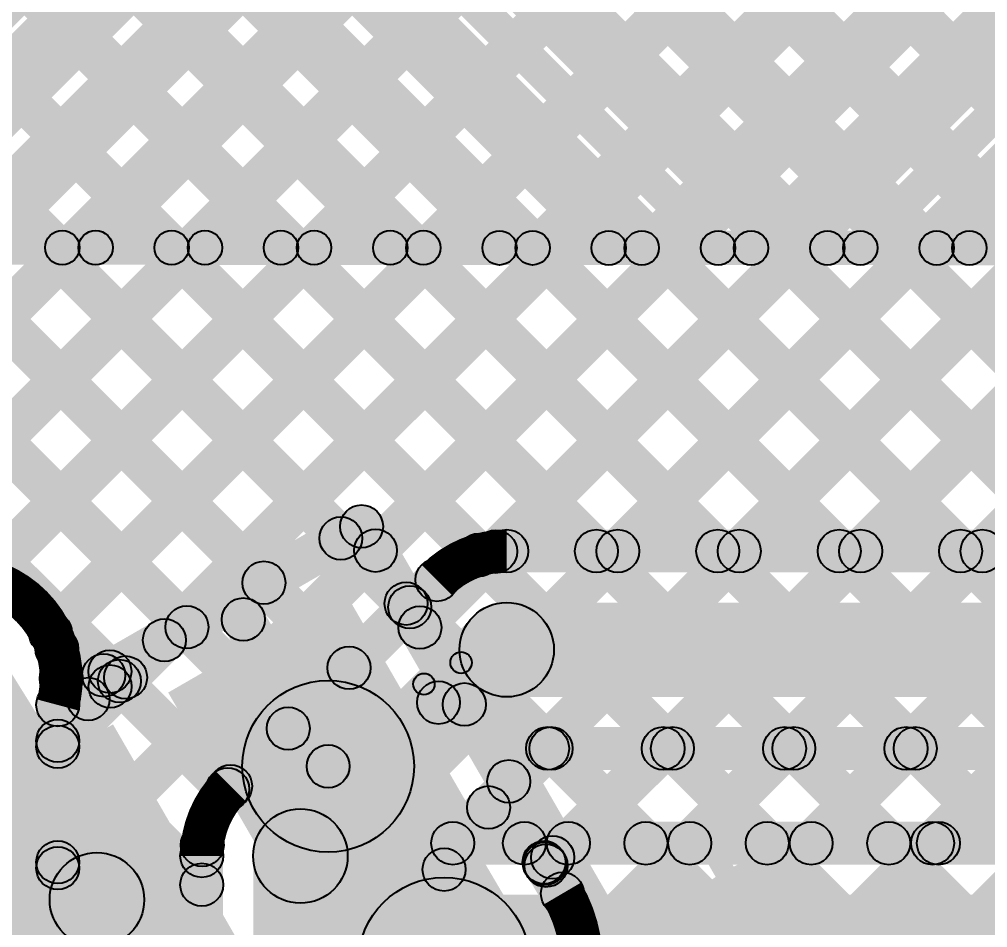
# Model space of a CAD drawing. Header units: millimetres. Extents: x 0.02 to 3.53, y 0 to 2.66.
# Drawn here: x 0.2886 to 0.5142, y 1.8717 to 2.0833 of the extents above; entities that cross this region are included whole.
import ezdxf

# ---------------------------------------------------------------- set-up
doc = ezdxf.new("R2010")
doc.units = ezdxf.units.MM
doc.header["$MEASUREMENT"] = 0
for name, color, linetype in [('BottomLayer', 5, 'Continuous'), ('TopLayer', 1, 'Continuous'), ('TopOverlay', 2, 'Continuous'), ('TopPaste', 8, 'Continuous'), ('TopSolder', 216, 'Continuous')]:
    doc.layers.add(name, color=color, linetype=linetype)

# ---------------------------------------------------------------- blocks, each defined once
blk = doc.blocks.new('WS2812B_M____15')
at = {"layer": 'TopLayer'}
for points in [[(-0.09409, 0.05079), (-0.03504, 0.05079), (-0.03504, 0.01142), (-0.09409, 0.01142)], [(0.03504, 0.05079), (0.09409, 0.05079), (0.09409, 0.01142), (0.03504, 0.01142)], [(-0.09409, -0.01142), (-0.03504, -0.01142), (-0.03504, -0.05079), (-0.09409, -0.05079)], [(0.03504, -0.01142), (0.09409, -0.01142), (0.09409, -0.05079), (0.03504, -0.05079)]]:
    blk.add_hatch(color=1, dxfattribs=at).paths.add_polyline_path(points)
at = {"layer": 'TopOverlay'}
h = blk.add_hatch(color=2, dxfattribs=at)
edge = h.paths.add_edge_path()
edge.add_arc((-0.07, 0.07), 0.0025, 0, 360)
h = blk.add_hatch(color=2, dxfattribs=at)
edge = h.paths.add_edge_path()
edge.add_arc((-0.07, 0.07), 0.0025, 0, 360)
for points in [[(0.07, 0.0725), (0.07, 0.0675), (-0.07, 0.0675), (-0.07, 0.0725)], [(-0.0725, 0.07), (-0.0675, 0.07), (-0.0675, 0.06), (-0.0725, 0.06)], [(0.0675, 0.07), (0.0725, 0.07), (0.0725, 0.06), (0.0675, 0.06)], [(-0.0725, -0.06), (-0.0675, -0.06), (-0.0675, -0.07), (-0.0725, -0.07)], [(0.0675, -0.06), (0.0725, -0.06), (0.0725, -0.07), (0.0675, -0.07)], [(0.07, -0.0675), (0.07, -0.0725), (-0.07, -0.0725), (-0.07, -0.0675)]]:
    blk.add_hatch(color=2, dxfattribs=at).paths.add_polyline_path(points)
h = blk.add_hatch(color=2, dxfattribs=at)
edge = h.paths.add_edge_path()
edge.add_arc((0.07, 0.07), 0.0025, 0, 360)
h = blk.add_hatch(color=2, dxfattribs=at)
edge = h.paths.add_edge_path()
edge.add_arc((0.07, 0.07), 0.0025, 0, 360)
h = blk.add_hatch(color=2, dxfattribs=at)
edge = h.paths.add_edge_path()
edge.add_arc((-0.091, 0.061), 0.0025, 0, 360)
h = blk.add_hatch(color=2, dxfattribs=at)
edge = h.paths.add_edge_path()
edge.add_arc((-0.085, 0.061), 0.0025, 0, 360)
h = blk.add_hatch(color=2, dxfattribs=at)
edge = h.paths.add_edge_path()
edge.add_arc((-0.07, 0.06), 0.0025, 0, 360)
h = blk.add_hatch(color=2, dxfattribs=at)
edge = h.paths.add_edge_path()
edge.add_arc((0.07, 0.06), 0.0025, 0, 360)
h = blk.add_hatch(color=2, dxfattribs=at)
edge = h.paths.add_edge_path()
edge.add_arc((-0.07, -0.06), 0.0025, 0, 360)
h = blk.add_hatch(color=2, dxfattribs=at)
edge = h.paths.add_edge_path()
edge.add_arc((0.07, -0.06), 0.0025, 0, 360)
h = blk.add_hatch(color=2, dxfattribs=at)
edge = h.paths.add_edge_path()
edge.add_arc((-0.07, -0.07), 0.0025, 0, 360)
h = blk.add_hatch(color=2, dxfattribs=at)
edge = h.paths.add_edge_path()
edge.add_arc((-0.07, -0.07), 0.0025, 0, 360)
h = blk.add_hatch(color=2, dxfattribs=at)
edge = h.paths.add_edge_path()
edge.add_arc((0.07, -0.07), 0.0025, 0, 360)
h = blk.add_hatch(color=2, dxfattribs=at)
edge = h.paths.add_edge_path()
edge.add_arc((0.07, -0.07), 0.0025, 0, 360)
at = {"layer": 'TopPaste'}
for points in [[(-0.09409, 0.05079), (-0.03504, 0.05079), (-0.03504, 0.01142), (-0.09409, 0.01142)], [(0.03504, 0.05079), (0.09409, 0.05079), (0.09409, 0.01142), (0.03504, 0.01142)], [(-0.09409, -0.01142), (-0.03504, -0.01142), (-0.03504, -0.05079), (-0.09409, -0.05079)], [(0.03504, -0.01142), (0.09409, -0.01142), (0.09409, -0.05079), (0.03504, -0.05079)]]:
    blk.add_hatch(color=8, dxfattribs=at).paths.add_polyline_path(points)
at = {"layer": 'TopSolder'}
for points in [[(-0.09809, 0.05479), (-0.03104, 0.05479), (-0.03104, 0.00742), (-0.09809, 0.00742)], [(0.03104, 0.05479), (0.09809, 0.05479), (0.09809, 0.00742), (0.03104, 0.00742)], [(-0.09809, -0.00742), (-0.03104, -0.00742), (-0.03104, -0.05479), (-0.09809, -0.05479)], [(0.03104, -0.00742), (0.09809, -0.00742), (0.09809, -0.05479), (0.03104, -0.05479)]]:
    blk.add_hatch(color=216, dxfattribs=at).paths.add_polyline_path(points)
at = {"layer": 'TopOverlay', "const_width": 0.005}
blk.add_lwpolyline([(-0.085, 0.061, 1), (-0.091, 0.061, 1)], format="xyb", close=True, dxfattribs=at)
at = {"layer": 'TopOverlay'}
for centre in [(-0.07, 0.07), (-0.07, 0.07), (0.07, 0.07), (0.07, 0.07), (-0.091, 0.061), (-0.085, 0.061), (-0.07, 0.06), (0.07, 0.06), (-0.07, -0.06), (0.07, -0.06), (-0.07, -0.07), (-0.07, -0.07), (0.07, -0.07), (0.07, -0.07)]:
    blk.add_circle(centre, 0.0025, dxfattribs=at)

msp = doc.modelspace()

# ---------------------------------------------------------------- hatches: boundary and pattern name
at = {"layer": 'BottomLayer'}
for points in [[(0.10354, 1.85411), (0.09646, 1.86118), (0.89473, 2.65944), (0.9018, 2.65237)], [(0.10354, 1.88239), (0.09646, 1.88946), (0.86644, 2.65944), (0.87351, 2.65237)], [(0.10354, 1.82582), (0.09646, 1.83289), (0.92301, 2.65944), (0.93008, 2.65237)], [(0.10354, 1.79754), (0.09646, 1.80461), (0.9513, 2.65944), (0.95837, 2.65237)], [(0.28363, 1.94935), (0.27656, 1.95642), (0.97958, 2.65944), (0.98665, 2.65237)], [(0.29941, 1.93684), (0.29234, 1.94391), (1.00786, 2.65944), (1.01494, 2.65237)], [(0.30112, 1.91027), (0.29405, 1.91734), (1.03615, 2.65944), (1.04322, 2.65237)], [(0.30112, 1.88198), (0.29405, 1.88906), (1.06443, 2.65944), (1.0715, 2.65237)], [(0.40316, 1.95574), (0.39609, 1.96281), (1.09272, 2.65944), (1.09979, 2.65237)], [(0.43159, 1.95588), (0.42452, 1.96296), (1.121, 2.65944), (1.12807, 2.65237)], [(0.45987, 1.95588), (0.4528, 1.96296), (1.14929, 2.65944), (1.15636, 2.65237)], [(0.48816, 1.95588), (0.48108, 1.96296), (1.17757, 2.65944), (1.18464, 2.65237)], [(0.51644, 1.95588), (0.50937, 1.96296), (1.20585, 2.65944), (1.21293, 2.65237)], [(0.23291, 2.02732), (0.22725, 2.03297), (0.85121, 2.65694), (0.85687, 2.65128)], [(0.25835, 2.02731), (0.25269, 2.03296), (0.87666, 2.65693), (0.88232, 2.65127)], [(0.2838, 2.0273), (0.27814, 2.03295), (0.9021, 2.65692), (0.90776, 2.65126)], [(0.30924, 2.02728), (0.30358, 2.03294), (0.92755, 2.65691), (0.9332, 2.65125)], [(0.33469, 2.02727), (0.32903, 2.03293), (0.95299, 2.65689), (0.95865, 2.65124)], [(0.36013, 2.02726), (0.35447, 2.03292), (0.97844, 2.65688), (0.98409, 2.65123)], [(0.38557, 2.02725), (0.37992, 2.03291), (1.00388, 2.65687), (1.00954, 2.65122)], [(0.41102, 2.02724), (0.40536, 2.0329), (1.02933, 2.65686), (1.03498, 2.6512)], [(0.43646, 2.02723), (0.43081, 2.03289), (1.05477, 2.65685), (1.06043, 2.65119)], [(0.46191, 2.02722), (0.45625, 2.03287), (1.08022, 2.65684), (1.08587, 2.65118)], [(0.48735, 2.02721), (0.4817, 2.03286), (1.10566, 2.65683), (1.11132, 2.65117)], [(0.5128, 2.0272), (0.50714, 2.03285), (1.13111, 2.65682), (1.13676, 2.65116)], [(0.09646, 2.47693), (0.10354, 2.484), (0.62458, 1.96296), (0.61751, 1.95588)], [(0.09924, 2.4784), (0.10489, 2.48405), (0.55612, 2.03283), (0.55046, 2.02718)], [(0.0992, 2.45298), (0.10486, 2.45863), (0.53065, 2.03284), (0.52499, 2.02719)], [(0.09646, 2.44865), (0.10354, 2.45572), (0.5963, 1.96296), (0.58923, 1.95588)], [(0.09917, 2.42755), (0.10483, 2.43321), (0.50518, 2.03286), (0.49953, 2.0272)], [(0.09646, 2.42036), (0.10354, 2.42743), (0.56801, 1.96296), (0.56094, 1.95588)], [(0.09914, 2.40213), (0.10479, 2.40779), (0.47972, 2.03287), (0.47406, 2.02721)], [(0.09646, 2.39208), (0.10354, 2.39915), (0.53973, 1.96296), (0.53266, 1.95588)], [(0.0991, 2.37671), (0.10476, 2.38237), (0.45425, 2.03288), (0.44859, 2.02722)], [(0.09646, 2.3638), (0.10354, 2.37087), (0.51145, 1.96296), (0.50437, 1.95588)], [(0.09907, 2.35129), (0.10473, 2.35694), (0.42878, 2.03289), (0.42312, 2.02723)], [(0.09646, 2.33551), (0.10354, 2.34258), (0.48316, 1.96296), (0.47609, 1.95588)], [(0.09904, 2.32587), (0.10469, 2.33152), (0.40331, 2.0329), (0.39766, 2.02724)], [(0.09646, 2.30723), (0.10354, 2.3143), (0.45488, 1.96296), (0.44781, 1.95588)], [(0.099, 2.30044), (0.10466, 2.3061), (0.37785, 2.03291), (0.37219, 2.02725)], [(0.09646, 2.27894), (0.10354, 2.28601), (0.42659, 1.96296), (0.41952, 1.95588)], [(0.09897, 2.27502), (0.10463, 2.28068), (0.35238, 2.03292), (0.34672, 2.02727)], [(0.09646, 2.25066), (0.10354, 2.25773), (0.39924, 1.96203), (0.39217, 1.95496)], [(0.09893, 2.2496), (0.10459, 2.25526), (0.32691, 2.03293), (0.32126, 2.02728)], [(0.09646, 2.22237), (0.10354, 2.22944), (0.3831, 1.94988), (0.37603, 1.94281)], [(0.0989, 2.22418), (0.10456, 2.22983), (0.30145, 2.03294), (0.29579, 2.02729)], [(0.09646, 2.19409), (0.10354, 2.20116), (0.36896, 1.93573), (0.36189, 1.92866)], [(0.18751, 2.07476), (0.19458, 2.08183), (0.35482, 1.92159), (0.34775, 1.91452)], [(0.1868, 2.04719), (0.19387, 2.05426), (0.34069, 1.90744), (0.33362, 1.90036)], [(0.18315, 2.02617), (0.18315, 2.03417), (2.00371, 2.03337), (2.0037, 2.02537)], [(0.40217, 1.95442), (0.40217, 1.96442), (0.999, 1.96442), (0.999, 1.95442)], [(0.34138, 1.90108), (0.33431, 1.90816), (0.38237, 1.95622), (0.38945, 1.94915)], [(0.40217, 1.92542), (0.40217, 1.94742), (0.999, 1.94742), (0.999, 1.92542)], [(0.36189, 1.88058), (0.34633, 1.89614), (0.3944, 1.9442), (0.40995, 1.92864)], [(0.30258, 0.8672), (0.29258, 0.8672), (0.29258, 1.92355), (0.30258, 1.92355)], [(0.29405, 1.91165), (0.30112, 1.91872), (0.33465, 1.8852), (0.32757, 1.87813)], [(0.4117, 1.90842), (0.4117, 1.91842), (0.96221, 1.91842), (0.96221, 1.90842)], [(0.39314, 1.88779), (0.38607, 1.89486), (0.40816, 1.91696), (0.41524, 1.90988)], [(0.40895, 1.90988), (0.41602, 1.91696), (0.43812, 1.89486), (0.43105, 1.88779)], [(0.42006, 1.88779), (0.41299, 1.89486), (0.43508, 1.91696), (0.44216, 1.90988)], [(0.43724, 1.90988), (0.44431, 1.91696), (0.46641, 1.89486), (0.45934, 1.88779)], [(0.44834, 1.88779), (0.44127, 1.89486), (0.46337, 1.91696), (0.47044, 1.90988)], [(0.46552, 1.90988), (0.47259, 1.91696), (0.49469, 1.89486), (0.48762, 1.88779)], [(0.47663, 1.88779), (0.46956, 1.89486), (0.49165, 1.91696), (0.49872, 1.90988)], [(0.49381, 1.90988), (0.50088, 1.91696), (0.52297, 1.89486), (0.5159, 1.88779)], [(0.50491, 1.88779), (0.49784, 1.89486), (0.51994, 1.91696), (0.52701, 1.90988)], [(0.39442, 1.89614), (0.40149, 1.90321), (0.40984, 1.89486), (0.40277, 1.88779)], [(0.3896, 1.88632), (0.3896, 1.89632), (0.50274, 1.89632), (0.50274, 1.88632)], [(0.50274, 1.88632), (0.50274, 1.89632), (0.67241, 1.89632), (0.67241, 1.88632)], [(0.50274, 1.88632), (0.50274, 1.89632), (0.67241, 1.89632), (0.67241, 1.88632)], [(0.30112, 1.8537), (0.29405, 1.86077), (0.32772, 1.89444), (0.33479, 1.88737)], [(0.29405, 1.88337), (0.30112, 1.89044), (0.33465, 1.85691), (0.32757, 1.84984)], [(0.33611, 1.83779), (0.32611, 1.83779), (0.32611, 1.88836), (0.33611, 1.88836)], [(0.36511, 1.83779), (0.34311, 1.83779), (0.34311, 1.88836), (0.36511, 1.88836)], [(0.39257, 1.86338), (0.38257, 1.86338), (0.38257, 1.88519), (0.39257, 1.88519)], [(0.37222, 1.74192), (0.93757, 1.74192), (0.93757, 1.87932), (0.37222, 1.87932)]]:
    msp.add_hatch(color=5, dxfattribs=at).paths.add_polyline_path(points)
h = msp.add_hatch(color=5, dxfattribs=at)
edge = h.paths.add_edge_path()
edge.add_arc((0.29862, 2.03012), 0.004, 0, 360)
h = msp.add_hatch(color=5, dxfattribs=at)
edge = h.paths.add_edge_path()
edge.add_arc((0.30641, 2.03011), 0.004, 0, 360)
h = msp.add_hatch(color=5, dxfattribs=at)
edge = h.paths.add_edge_path()
edge.add_arc((0.32409, 2.0301), 0.004, 0, 360)
h = msp.add_hatch(color=5, dxfattribs=at)
edge = h.paths.add_edge_path()
edge.add_arc((0.33186, 2.0301), 0.004, 0, 360)
h = msp.add_hatch(color=5, dxfattribs=at)
edge = h.paths.add_edge_path()
edge.add_arc((0.34955, 2.03009), 0.004, 0, 360)
h = msp.add_hatch(color=5, dxfattribs=at)
edge = h.paths.add_edge_path()
edge.add_arc((0.3573, 2.03009), 0.004, 0, 360)
h = msp.add_hatch(color=5, dxfattribs=at)
edge = h.paths.add_edge_path()
edge.add_arc((0.37502, 2.03008), 0.004, 0, 360)
h = msp.add_hatch(color=5, dxfattribs=at)
edge = h.paths.add_edge_path()
edge.add_arc((0.38275, 2.03008), 0.004, 0, 360)
h = msp.add_hatch(color=5, dxfattribs=at)
edge = h.paths.add_edge_path()
edge.add_arc((0.40049, 2.03007), 0.004, 0, 360)
h = msp.add_hatch(color=5, dxfattribs=at)
edge = h.paths.add_edge_path()
edge.add_arc((0.40819, 2.03007), 0.004, 0, 360)
h = msp.add_hatch(color=5, dxfattribs=at)
edge = h.paths.add_edge_path()
edge.add_arc((0.42595, 2.03006), 0.004, 0, 360)
h = msp.add_hatch(color=5, dxfattribs=at)
edge = h.paths.add_edge_path()
edge.add_arc((0.43364, 2.03006), 0.004, 0, 360)
h = msp.add_hatch(color=5, dxfattribs=at)
edge = h.paths.add_edge_path()
edge.add_arc((0.45142, 2.03005), 0.004, 0, 360)
h = msp.add_hatch(color=5, dxfattribs=at)
edge = h.paths.add_edge_path()
edge.add_arc((0.45908, 2.03005), 0.004, 0, 360)
h = msp.add_hatch(color=5, dxfattribs=at)
edge = h.paths.add_edge_path()
edge.add_arc((0.47689, 2.03004), 0.004, 0, 360)
h = msp.add_hatch(color=5, dxfattribs=at)
edge = h.paths.add_edge_path()
edge.add_arc((0.48453, 2.03004), 0.004, 0, 360)
h = msp.add_hatch(color=5, dxfattribs=at)
edge = h.paths.add_edge_path()
edge.add_arc((0.50235, 2.03003), 0.004, 0, 360)
h = msp.add_hatch(color=5, dxfattribs=at)
edge = h.paths.add_edge_path()
edge.add_arc((0.50997, 2.03002), 0.004, 0, 360)
h = msp.add_hatch(color=5, dxfattribs=at)
edge = h.paths.add_edge_path()
edge.add_arc((0.3957, 1.95849), 0.005, 0, 360)
h = msp.add_hatch(color=5, dxfattribs=at)
edge = h.paths.add_edge_path()
edge.add_arc((0.39963, 1.95928), 0.005, 0, 360)
h = msp.add_hatch(color=5, dxfattribs=at)
edge = h.paths.add_edge_path()
edge.add_arc((0.40217, 1.95942), 0.005, 0, 360)
h = msp.add_hatch(color=5, dxfattribs=at)
edge = h.paths.add_edge_path()
edge.add_arc((0.40217, 1.95942), 0.005, 0, 360)
h = msp.add_hatch(color=5, dxfattribs=at)
edge = h.paths.add_edge_path()
edge.add_arc((0.40217, 1.95942), 0.005, 0, 360)
h = msp.add_hatch(color=5, dxfattribs=at)
edge = h.paths.add_edge_path()
edge.add_arc((0.42306, 1.95942), 0.005, 0, 360)
h = msp.add_hatch(color=5, dxfattribs=at)
edge = h.paths.add_edge_path()
edge.add_arc((0.42805, 1.95942), 0.005, 0, 360)
h = msp.add_hatch(color=5, dxfattribs=at)
edge = h.paths.add_edge_path()
edge.add_arc((0.45134, 1.95942), 0.005, 0, 360)
h = msp.add_hatch(color=5, dxfattribs=at)
edge = h.paths.add_edge_path()
edge.add_arc((0.45634, 1.95942), 0.005, 0, 360)
h = msp.add_hatch(color=5, dxfattribs=at)
edge = h.paths.add_edge_path()
edge.add_arc((0.47963, 1.95942), 0.005, 0, 360)
h = msp.add_hatch(color=5, dxfattribs=at)
edge = h.paths.add_edge_path()
edge.add_arc((0.48462, 1.95942), 0.005, 0, 360)
h = msp.add_hatch(color=5, dxfattribs=at)
edge = h.paths.add_edge_path()
edge.add_arc((0.50791, 1.95942), 0.005, 0, 360)
h = msp.add_hatch(color=5, dxfattribs=at)
edge = h.paths.add_edge_path()
edge.add_arc((0.5129, 1.95942), 0.005, 0, 360)
h = msp.add_hatch(color=5, dxfattribs=at)
edge = h.paths.add_edge_path()
edge.add_arc((0.38591, 1.95268), 0.005, 0, 360)
h = msp.add_hatch(color=5, dxfattribs=at)
edge = h.paths.add_edge_path()
edge.add_arc((0.38591, 1.95268), 0.005, 0, 360)
h = msp.add_hatch(color=5, dxfattribs=at)
edge = h.paths.add_edge_path()
edge.add_arc((0.38591, 1.95268), 0.005, 0, 360)
h = msp.add_hatch(color=5, dxfattribs=at)
edge = h.paths.add_edge_path()
edge.add_arc((0.37957, 1.94634), 0.005, 0, 360)
h = msp.add_hatch(color=5, dxfattribs=at)
edge = h.paths.add_edge_path()
edge.add_arc((0.40217, 1.93642), 0.011, 0, 360)
h = msp.add_hatch(color=5, dxfattribs=at)
edge = h.paths.add_edge_path()
edge.add_arc((0.40217, 1.93642), 0.011, 0, 360)
h = msp.add_hatch(color=5, dxfattribs=at)
edge = h.paths.add_edge_path()
edge.add_arc((0.29587, 1.94038), 0.005, 0, 360)
h = msp.add_hatch(color=5, dxfattribs=at)
edge = h.paths.add_edge_path()
edge.add_arc((0.36543, 1.9322), 0.005, 0, 360)
h = msp.add_hatch(color=5, dxfattribs=at)
edge = h.paths.add_edge_path()
edge.add_arc((0.29839, 1.92972), 0.005, 0, 360)
h = msp.add_hatch(color=5, dxfattribs=at)
edge = h.paths.add_edge_path()
edge.add_arc((0.29839, 1.92972), 0.005, 0, 360)
h = msp.add_hatch(color=5, dxfattribs=at)
edge = h.paths.add_edge_path()
edge.add_arc((0.29758, 1.92355), 0.005, 0, 360)
h = msp.add_hatch(color=5, dxfattribs=at)
edge = h.paths.add_edge_path()
edge.add_arc((0.29758, 1.92355), 0.005, 0, 360)
h = msp.add_hatch(color=5, dxfattribs=at)
edge = h.paths.add_edge_path()
edge.add_arc((0.35128, 1.91806), 0.005, 0, 360)
h = msp.add_hatch(color=5, dxfattribs=at)
edge = h.paths.add_edge_path()
edge.add_arc((0.29758, 1.91519), 0.005, 0, 360)
h = msp.add_hatch(color=5, dxfattribs=at)
edge = h.paths.add_edge_path()
edge.add_arc((0.29758, 1.9138), 0.005, 0, 360)
h = msp.add_hatch(color=5, dxfattribs=at)
edge = h.paths.add_edge_path()
edge.add_arc((0.4117, 1.91342), 0.005, 0, 360)
h = msp.add_hatch(color=5, dxfattribs=at)
edge = h.paths.add_edge_path()
edge.add_arc((0.4117, 1.91342), 0.005, 0, 360)
h = msp.add_hatch(color=5, dxfattribs=at)
edge = h.paths.add_edge_path()
edge.add_arc((0.41249, 1.91342), 0.005, 0, 360)
h = msp.add_hatch(color=5, dxfattribs=at)
edge = h.paths.add_edge_path()
edge.add_arc((0.43862, 1.91342), 0.005, 0, 360)
h = msp.add_hatch(color=5, dxfattribs=at)
edge = h.paths.add_edge_path()
edge.add_arc((0.44077, 1.91342), 0.005, 0, 360)
h = msp.add_hatch(color=5, dxfattribs=at)
edge = h.paths.add_edge_path()
edge.add_arc((0.4669, 1.91342), 0.005, 0, 360)
h = msp.add_hatch(color=5, dxfattribs=at)
edge = h.paths.add_edge_path()
edge.add_arc((0.46906, 1.91342), 0.005, 0, 360)
h = msp.add_hatch(color=5, dxfattribs=at)
edge = h.paths.add_edge_path()
edge.add_arc((0.49519, 1.91342), 0.005, 0, 360)
h = msp.add_hatch(color=5, dxfattribs=at)
edge = h.paths.add_edge_path()
edge.add_arc((0.49734, 1.91342), 0.005, 0, 360)
h = msp.add_hatch(color=5, dxfattribs=at)
edge = h.paths.add_edge_path()
edge.add_arc((0.33716, 1.9039), 0.005, 0, 360)
h = msp.add_hatch(color=5, dxfattribs=at)
edge = h.paths.add_edge_path()
edge.add_arc((0.33785, 1.90462), 0.005, 0, 360)
h = msp.add_hatch(color=5, dxfattribs=at)
edge = h.paths.add_edge_path()
edge.add_arc((0.33785, 1.90462), 0.005, 0, 360)
h = msp.add_hatch(color=5, dxfattribs=at)
edge = h.paths.add_edge_path()
edge.add_arc((0.33785, 1.90462), 0.005, 0, 360)
h = msp.add_hatch(color=5, dxfattribs=at)
edge = h.paths.add_edge_path()
edge.add_arc((0.39795, 1.89967), 0.005, 0, 360)
h = msp.add_hatch(color=5, dxfattribs=at)
edge = h.paths.add_edge_path()
edge.add_arc((0.35411, 1.88836), 0.011, 0, 360)
h = msp.add_hatch(color=5, dxfattribs=at)
edge = h.paths.add_edge_path()
edge.add_arc((0.35411, 1.88836), 0.011, 0, 360)
h = msp.add_hatch(color=5, dxfattribs=at)
edge = h.paths.add_edge_path()
edge.add_arc((0.33125, 1.89091), 0.005, 0, 360)
h = msp.add_hatch(color=5, dxfattribs=at)
edge = h.paths.add_edge_path()
edge.add_arc((0.3896, 1.89132), 0.005, 0, 360)
h = msp.add_hatch(color=5, dxfattribs=at)
edge = h.paths.add_edge_path()
edge.add_arc((0.3896, 1.89132), 0.005, 0, 360)
h = msp.add_hatch(color=5, dxfattribs=at)
edge = h.paths.add_edge_path()
edge.add_arc((0.4063, 1.89132), 0.005, 0, 360)
h = msp.add_hatch(color=5, dxfattribs=at)
edge = h.paths.add_edge_path()
edge.add_arc((0.41652, 1.89132), 0.005, 0, 360)
h = msp.add_hatch(color=5, dxfattribs=at)
edge = h.paths.add_edge_path()
edge.add_arc((0.43459, 1.89132), 0.005, 0, 360)
h = msp.add_hatch(color=5, dxfattribs=at)
edge = h.paths.add_edge_path()
edge.add_arc((0.44481, 1.89132), 0.005, 0, 360)
h = msp.add_hatch(color=5, dxfattribs=at)
edge = h.paths.add_edge_path()
edge.add_arc((0.46287, 1.89132), 0.005, 0, 360)
h = msp.add_hatch(color=5, dxfattribs=at)
edge = h.paths.add_edge_path()
edge.add_arc((0.47309, 1.89132), 0.005, 0, 360)
h = msp.add_hatch(color=5, dxfattribs=at)
edge = h.paths.add_edge_path()
edge.add_arc((0.49116, 1.89132), 0.005, 0, 360)
h = msp.add_hatch(color=5, dxfattribs=at)
edge = h.paths.add_edge_path()
edge.add_arc((0.50138, 1.89132), 0.005, 0, 360)
h = msp.add_hatch(color=5, dxfattribs=at)
edge = h.paths.add_edge_path()
edge.add_arc((0.50274, 1.89132), 0.005, 0, 360)
h = msp.add_hatch(color=5, dxfattribs=at)
edge = h.paths.add_edge_path()
edge.add_arc((0.50274, 1.89132), 0.005, 0, 360)
h = msp.add_hatch(color=5, dxfattribs=at)
edge = h.paths.add_edge_path()
edge.add_arc((0.50274, 1.89132), 0.005, 0, 360)
h = msp.add_hatch(color=5, dxfattribs=at)
edge = h.paths.add_edge_path()
edge.add_arc((0.33111, 1.88836), 0.005, 0, 360)
h = msp.add_hatch(color=5, dxfattribs=at)
edge = h.paths.add_edge_path()
edge.add_arc((0.33111, 1.88836), 0.005, 0, 360)
h = msp.add_hatch(color=5, dxfattribs=at)
edge = h.paths.add_edge_path()
edge.add_arc((0.33111, 1.88836), 0.005, 0, 360)
h = msp.add_hatch(color=5, dxfattribs=at)
edge = h.paths.add_edge_path()
edge.add_arc((0.29758, 1.88691), 0.005, 0, 360)
h = msp.add_hatch(color=5, dxfattribs=at)
edge = h.paths.add_edge_path()
edge.add_arc((0.29758, 1.88552), 0.005, 0, 360)
h = msp.add_hatch(color=5, dxfattribs=at)
edge = h.paths.add_edge_path()
edge.add_arc((0.38757, 1.88519), 0.005, 0, 360)
h = msp.add_hatch(color=5, dxfattribs=at)
edge = h.paths.add_edge_path()
edge.add_arc((0.33111, 1.88166), 0.005, 0, 360)
h = msp.add_hatch(color=5, dxfattribs=at)
edge = h.paths.add_edge_path()
edge.add_arc((0.38757, 1.86338), 0.01181, 0, 360)
at = {"layer": 'TopLayer'}
for points in [[(0.10354, 1.82582), (0.09646, 1.83289), (0.92301, 2.65944), (0.93008, 2.65237)], [(0.10354, 1.85411), (0.09646, 1.86118), (0.89473, 2.65944), (0.9018, 2.65237)], [(0.10354, 1.88239), (0.09646, 1.88946), (0.86644, 2.65944), (0.87351, 2.65237)], [(0.10354, 1.79754), (0.09646, 1.80461), (0.9513, 2.65944), (0.95837, 2.65237)], [(0.28363, 1.94935), (0.27656, 1.95642), (0.97958, 2.65944), (0.98665, 2.65237)], [(0.29941, 1.93684), (0.29234, 1.94391), (1.00786, 2.65944), (1.01494, 2.65237)], [(0.32596, 1.93511), (0.31889, 1.94218), (1.03615, 2.65944), (1.04322, 2.65237)], [(0.37513, 1.956), (0.36806, 1.96307), (1.06443, 2.65944), (1.0715, 2.65237)], [(0.38548, 1.93807), (0.37841, 1.94514), (1.09272, 2.65944), (1.09979, 2.65237)], [(0.39584, 1.92013), (0.38877, 1.92721), (1.121, 2.65944), (1.12807, 2.65237)], [(0.40619, 1.9022), (0.39912, 1.90927), (1.14929, 2.65944), (1.15636, 2.65237)], [(0.41486, 1.88258), (0.40778, 1.88966), (1.17757, 2.65944), (1.18464, 2.65237)], [(0.423, 1.86245), (0.41593, 1.86952), (1.20585, 2.65944), (1.21293, 2.65237)], [(0.43341, 1.84457), (0.42634, 1.85164), (1.23414, 2.65944), (1.24121, 2.65237)], [(0.4454, 1.82828), (0.43833, 1.83535), (1.26242, 2.65944), (1.26949, 2.65237)], [(0.45576, 1.81035), (0.44869, 1.81742), (1.29071, 2.65944), (1.29778, 2.65237)], [(0.23291, 2.02732), (0.22725, 2.03297), (0.85121, 2.65694), (0.85687, 2.65128)], [(0.25835, 2.02731), (0.25269, 2.03296), (0.87666, 2.65693), (0.88232, 2.65127)], [(0.2838, 2.0273), (0.27814, 2.03295), (0.9021, 2.65692), (0.90776, 2.65126)], [(0.30924, 2.02728), (0.30358, 2.03294), (0.92755, 2.65691), (0.9332, 2.65125)], [(0.33469, 2.02727), (0.32903, 2.03293), (0.95299, 2.65689), (0.95865, 2.65124)], [(0.36013, 2.02726), (0.35447, 2.03292), (0.97844, 2.65688), (0.98409, 2.65123)], [(0.38557, 2.02725), (0.37992, 2.03291), (1.00388, 2.65687), (1.00954, 2.65122)], [(0.41102, 2.02724), (0.40536, 2.0329), (1.02933, 2.65686), (1.03498, 2.6512)], [(0.43646, 2.02723), (0.43081, 2.03289), (1.05477, 2.65685), (1.06043, 2.65119)], [(0.46191, 2.02722), (0.45625, 2.03287), (1.08022, 2.65684), (1.08587, 2.65118)], [(0.48735, 2.02721), (0.4817, 2.03286), (1.10566, 2.65683), (1.11132, 2.65117)], [(0.5128, 2.0272), (0.50714, 2.03285), (1.13111, 2.65682), (1.13676, 2.65116)], [(0.09646, 2.47693), (0.10354, 2.484), (0.88954, 1.698), (0.88247, 1.69092)], [(0.09924, 2.4784), (0.10489, 2.48405), (0.55612, 2.03283), (0.55046, 2.02718)], [(0.0992, 2.45298), (0.10486, 2.45863), (0.53065, 2.03284), (0.52499, 2.02719)], [(0.09646, 2.44865), (0.10354, 2.45572), (0.87286, 1.6864), (0.86579, 1.67932)], [(0.09917, 2.42755), (0.10483, 2.43321), (0.50518, 2.03286), (0.49953, 2.0272)], [(0.09646, 2.42036), (0.10354, 2.42743), (0.86199, 1.66898), (0.85492, 1.6619)], [(0.09914, 2.40213), (0.10479, 2.40779), (0.47972, 2.03287), (0.47406, 2.02721)], [(0.09646, 2.39208), (0.10354, 2.39915), (0.84621, 1.65647), (0.83914, 1.6494)], [(0.0991, 2.37671), (0.10476, 2.38237), (0.45425, 2.03288), (0.44859, 2.02722)], [(0.09646, 2.3638), (0.10354, 2.37087), (0.83613, 1.63828), (0.82906, 1.6312)], [(0.09907, 2.35129), (0.10473, 2.35694), (0.42878, 2.03289), (0.42312, 2.02723)], [(0.09646, 2.33551), (0.10354, 2.34258), (0.82604, 1.62008), (0.81897, 1.61301)], [(0.09904, 2.32587), (0.10469, 2.33152), (0.40331, 2.0329), (0.39766, 2.02724)], [(0.09646, 2.30723), (0.10354, 2.3143), (0.81595, 1.60188), (0.80888, 1.59481)], [(0.099, 2.30044), (0.10466, 2.3061), (0.37785, 2.03291), (0.37219, 2.02725)], [(0.09646, 2.27894), (0.10354, 2.28601), (0.88781, 1.50174), (0.88074, 1.49467)], [(0.09897, 2.27502), (0.10463, 2.28068), (0.35238, 2.03292), (0.34672, 2.02727)], [(0.09646, 2.25066), (0.10354, 2.25773), (0.81665, 1.54461), (0.80958, 1.53754)], [(0.09893, 2.2496), (0.10459, 2.25526), (0.32691, 2.03293), (0.32126, 2.02728)], [(0.09646, 2.22237), (0.10354, 2.22944), (0.36707, 1.96591), (0.36, 1.95884)], [(0.0989, 2.22418), (0.10456, 2.22983), (0.30145, 2.03294), (0.29579, 2.02729)], [(0.09646, 2.19409), (0.10354, 2.20116), (0.34913, 1.95556), (0.34206, 1.94849)], [(0.18751, 2.07476), (0.19458, 2.08183), (0.3312, 1.94521), (0.32413, 1.93814)], [(0.1868, 2.04719), (0.19387, 2.05426), (0.31327, 1.93486), (0.3062, 1.92778)], [(0.18315, 2.02617), (0.18315, 2.03417), (2.00371, 2.03337), (2.0037, 2.02537)], [(0.31077, 1.92614), (0.30577, 1.9348), (0.36585, 1.96949), (0.37085, 1.96083)], [(0.36402, 1.96266), (0.37268, 1.96766), (0.41721, 1.89054), (0.40854, 1.88554)], [(0.37519, 1.94365), (0.38226, 1.95072), (0.78349, 1.5495), (0.77641, 1.54242)], [(0.33648, 1.94099), (0.34514, 1.94599), (0.3649, 1.91175), (0.35624, 1.90676)], [(0.29312, 1.934), (0.30161, 1.93929), (0.30891, 1.92757), (0.30042, 1.92228)], [(0.26525, 1.9239), (0.28392, 1.93553), (0.31604, 1.88397), (0.29737, 1.87234)], [(0.3062, 1.92778), (0.31327, 1.93486), (0.31547, 1.93266), (0.3084, 1.92559)], [(0.31227, 1.92355), (0.30727, 1.93221), (0.31088, 1.93429), (0.31588, 1.92563)], [(0.30716, 1.9206), (0.30216, 1.92926), (0.30727, 1.93221), (0.31227, 1.92355)], [(0.30394, 1.92797), (0.3126, 1.93297), (0.3141, 1.93038), (0.30544, 1.92538)], [(0.36307, 1.90492), (0.35807, 1.91359), (0.38378, 1.92843), (0.38878, 1.91977)], [(0.34334, 1.89911), (0.37781, 1.9194), (0.40481, 1.87352), (0.37034, 1.85323)], [(0.40656, 1.88434), (0.41518, 1.88942), (0.41946, 1.88215), (0.41084, 1.87707)], [(0.40752, 1.88303), (0.41459, 1.8901), (0.7734, 1.5313), (0.76633, 1.52423)]]:
    msp.add_hatch(color=1, dxfattribs=at).paths.add_polyline_path(points)
h = msp.add_hatch(color=1, dxfattribs=at)
edge = h.paths.add_edge_path()
edge.add_arc((0.29862, 2.03012), 0.004, 0, 360)
h = msp.add_hatch(color=1, dxfattribs=at)
edge = h.paths.add_edge_path()
edge.add_arc((0.30641, 2.03011), 0.004, 0, 360)
h = msp.add_hatch(color=1, dxfattribs=at)
edge = h.paths.add_edge_path()
edge.add_arc((0.32409, 2.0301), 0.004, 0, 360)
h = msp.add_hatch(color=1, dxfattribs=at)
edge = h.paths.add_edge_path()
edge.add_arc((0.33186, 2.0301), 0.004, 0, 360)
h = msp.add_hatch(color=1, dxfattribs=at)
edge = h.paths.add_edge_path()
edge.add_arc((0.34955, 2.03009), 0.004, 0, 360)
h = msp.add_hatch(color=1, dxfattribs=at)
edge = h.paths.add_edge_path()
edge.add_arc((0.3573, 2.03009), 0.004, 0, 360)
h = msp.add_hatch(color=1, dxfattribs=at)
edge = h.paths.add_edge_path()
edge.add_arc((0.37502, 2.03008), 0.004, 0, 360)
h = msp.add_hatch(color=1, dxfattribs=at)
edge = h.paths.add_edge_path()
edge.add_arc((0.38275, 2.03008), 0.004, 0, 360)
h = msp.add_hatch(color=1, dxfattribs=at)
edge = h.paths.add_edge_path()
edge.add_arc((0.40049, 2.03007), 0.004, 0, 360)
h = msp.add_hatch(color=1, dxfattribs=at)
edge = h.paths.add_edge_path()
edge.add_arc((0.40819, 2.03007), 0.004, 0, 360)
h = msp.add_hatch(color=1, dxfattribs=at)
edge = h.paths.add_edge_path()
edge.add_arc((0.42595, 2.03006), 0.004, 0, 360)
h = msp.add_hatch(color=1, dxfattribs=at)
edge = h.paths.add_edge_path()
edge.add_arc((0.43364, 2.03006), 0.004, 0, 360)
h = msp.add_hatch(color=1, dxfattribs=at)
edge = h.paths.add_edge_path()
edge.add_arc((0.45142, 2.03005), 0.004, 0, 360)
h = msp.add_hatch(color=1, dxfattribs=at)
edge = h.paths.add_edge_path()
edge.add_arc((0.45908, 2.03005), 0.004, 0, 360)
h = msp.add_hatch(color=1, dxfattribs=at)
edge = h.paths.add_edge_path()
edge.add_arc((0.47689, 2.03004), 0.004, 0, 360)
h = msp.add_hatch(color=1, dxfattribs=at)
edge = h.paths.add_edge_path()
edge.add_arc((0.48453, 2.03004), 0.004, 0, 360)
h = msp.add_hatch(color=1, dxfattribs=at)
edge = h.paths.add_edge_path()
edge.add_arc((0.50235, 2.03003), 0.004, 0, 360)
h = msp.add_hatch(color=1, dxfattribs=at)
edge = h.paths.add_edge_path()
edge.add_arc((0.50997, 2.03002), 0.004, 0, 360)
h = msp.add_hatch(color=1, dxfattribs=at)
edge = h.paths.add_edge_path()
edge.add_arc((0.36835, 1.96516), 0.005, 0, 360)
h = msp.add_hatch(color=1, dxfattribs=at)
edge = h.paths.add_edge_path()
edge.add_arc((0.36835, 1.96516), 0.005, 0, 360)
h = msp.add_hatch(color=1, dxfattribs=at)
edge = h.paths.add_edge_path()
edge.add_arc((0.36353, 1.96238), 0.005, 0, 360)
h = msp.add_hatch(color=1, dxfattribs=at)
edge = h.paths.add_edge_path()
edge.add_arc((0.3716, 1.95953), 0.005, 0, 360)
h = msp.add_hatch(color=1, dxfattribs=at)
edge = h.paths.add_edge_path()
edge.add_arc((0.3456, 1.95203), 0.005, 0, 360)
h = msp.add_hatch(color=1, dxfattribs=at)
edge = h.paths.add_edge_path()
edge.add_arc((0.37873, 1.94718), 0.005, 0, 360)
h = msp.add_hatch(color=1, dxfattribs=at)
edge = h.paths.add_edge_path()
edge.add_arc((0.32767, 1.94167), 0.005, 0, 360)
h = msp.add_hatch(color=1, dxfattribs=at)
edge = h.paths.add_edge_path()
edge.add_arc((0.34081, 1.94349), 0.005, 0, 360)
h = msp.add_hatch(color=1, dxfattribs=at)
edge = h.paths.add_edge_path()
edge.add_arc((0.29587, 1.94038), 0.005, 0, 360)
h = msp.add_hatch(color=1, dxfattribs=at)
edge = h.paths.add_edge_path()
edge.add_arc((0.38195, 1.9416), 0.005, 0, 360)
h = msp.add_hatch(color=1, dxfattribs=at)
edge = h.paths.add_edge_path()
edge.add_arc((0.32242, 1.93865), 0.005, 0, 360)
h = msp.add_hatch(color=1, dxfattribs=at)
edge = h.paths.add_edge_path()
edge.add_arc((0.29736, 1.93665), 0.005, 0, 360)
h = msp.add_hatch(color=1, dxfattribs=at)
edge = h.paths.add_edge_path()
edge.add_arc((0.29736, 1.93665), 0.005, 0, 360)
h = msp.add_hatch(color=1, dxfattribs=at)
edge = h.paths.add_edge_path()
edge.add_arc((0.30827, 1.93047), 0.005, 0, 360)
h = msp.add_hatch(color=1, dxfattribs=at)
edge = h.paths.add_edge_path()
edge.add_arc((0.30827, 1.93047), 0.005, 0, 360)
h = msp.add_hatch(color=1, dxfattribs=at)
edge = h.paths.add_edge_path()
edge.add_arc((0.30974, 1.93132), 0.005, 0, 360)
h = msp.add_hatch(color=1, dxfattribs=at)
edge = h.paths.add_edge_path()
edge.add_arc((0.30974, 1.93132), 0.005, 0, 360)
h = msp.add_hatch(color=1, dxfattribs=at)
edge = h.paths.add_edge_path()
edge.add_arc((0.31193, 1.92912), 0.005, 0, 360)
h = msp.add_hatch(color=1, dxfattribs=at)
edge = h.paths.add_edge_path()
edge.add_arc((0.31338, 1.92996), 0.005, 0, 360)
h = msp.add_hatch(color=1, dxfattribs=at)
edge = h.paths.add_edge_path()
edge.add_arc((0.30977, 1.92788), 0.005, 0, 360)
h = msp.add_hatch(color=1, dxfattribs=at)
edge = h.paths.add_edge_path()
edge.add_arc((0.30977, 1.92788), 0.005, 0, 360)
h = msp.add_hatch(color=1, dxfattribs=at)
edge = h.paths.add_edge_path()
edge.add_arc((0.30977, 1.92788), 0.005, 0, 360)
h = msp.add_hatch(color=1, dxfattribs=at)
edge = h.paths.add_edge_path()
edge.add_arc((0.30466, 1.92493), 0.005, 0, 360)
h = msp.add_hatch(color=1, dxfattribs=at)
edge = h.paths.add_edge_path()
edge.add_arc((0.30466, 1.92493), 0.005, 0, 360)
h = msp.add_hatch(color=1, dxfattribs=at)
edge = h.paths.add_edge_path()
edge.add_arc((0.36057, 1.90925), 0.02, 0, 360)
h = msp.add_hatch(color=1, dxfattribs=at)
edge = h.paths.add_edge_path()
edge.add_arc((0.38628, 1.9241), 0.005, 0, 360)
h = msp.add_hatch(color=1, dxfattribs=at)
edge = h.paths.add_edge_path()
edge.add_arc((0.3923, 1.92367), 0.005, 0, 360)
h = msp.add_hatch(color=1, dxfattribs=at)
edge = h.paths.add_edge_path()
edge.add_arc((0.36057, 1.90925), 0.005, 0, 360)
h = msp.add_hatch(color=1, dxfattribs=at)
edge = h.paths.add_edge_path()
edge.add_arc((0.36057, 1.90925), 0.005, 0, 360)
h = msp.add_hatch(color=1, dxfattribs=at)
edge = h.paths.add_edge_path()
edge.add_arc((0.40265, 1.90574), 0.005, 0, 360)
h = msp.add_hatch(color=1, dxfattribs=at)
edge = h.paths.add_edge_path()
edge.add_arc((0.41287, 1.88804), 0.005, 0, 360)
h = msp.add_hatch(color=1, dxfattribs=at)
edge = h.paths.add_edge_path()
edge.add_arc((0.41087, 1.88688), 0.005, 0, 360)
h = msp.add_hatch(color=1, dxfattribs=at)
edge = h.paths.add_edge_path()
edge.add_arc((0.41106, 1.88657), 0.005, 0, 360)
h = msp.add_hatch(color=1, dxfattribs=at)
edge = h.paths.add_edge_path()
edge.add_arc((0.41132, 1.88612), 0.005, 0, 360)
h = msp.add_hatch(color=1, dxfattribs=at)
edge = h.paths.add_edge_path()
edge.add_arc((0.3067, 1.87815), 0.011, 0, 360)
h = msp.add_hatch(color=1, dxfattribs=at)
edge = h.paths.add_edge_path()
edge.add_arc((0.41515, 1.87961), 0.005, 0, 360)
h = msp.add_hatch(color=1, dxfattribs=at)
edge = h.paths.add_edge_path()
edge.add_arc((0.41515, 1.87961), 0.005, 0, 360)
h = msp.add_hatch(color=1, dxfattribs=at)
edge = h.paths.add_edge_path()
edge.add_arc((0.38757, 1.86338), 0.02, 0, 360)
h = msp.add_hatch(color=1, dxfattribs=at)
edge = h.paths.add_edge_path()
edge.add_arc((0.38757, 1.86338), 0.01181, 0, 360)

# ---------------------------------------------------------------- linework, layer by layer
at = {"layer": 'BottomLayer', "const_width": 0.01}
for points in [[(0.38591, 1.95268, -0.198912), (0.40217, 1.95942)], [(0.38591, 1.95268, -0.198912), (0.40217, 1.95942)], [(0.25158, 1.92355, -1.14025), (0.29839, 1.92972)], [(0.29839, 1.92972, -0.06553), (0.29758, 1.92355)], [(0.33111, 1.88836, -0.198912), (0.33785, 1.90462)], [(0.33111, 1.88836, -0.198912), (0.33785, 1.90462)]]:
    msp.add_lwpolyline(points, format="xyb", dxfattribs=at)
at = {"layer": 'BottomLayer'}
for centre, radius in [((0.29862, 2.03012), 0.004), ((0.30641, 2.03011), 0.004), ((0.32409, 2.0301), 0.004), ((0.33186, 2.0301), 0.004), ((0.34955, 2.03009), 0.004), ((0.3573, 2.03009), 0.004), ((0.37502, 2.03008), 0.004), ((0.38275, 2.03008), 0.004), ((0.40049, 2.03007), 0.004), ((0.40819, 2.03007), 0.004), ((0.42595, 2.03006), 0.004), ((0.43364, 2.03006), 0.004), ((0.45142, 2.03005), 0.004), ((0.45908, 2.03005), 0.004), ((0.47689, 2.03004), 0.004), ((0.48453, 2.03004), 0.004), ((0.50235, 2.03003), 0.004), ((0.50997, 2.03002), 0.004), ((0.3957, 1.95849), 0.005), ((0.39963, 1.95928), 0.005), ((0.40217, 1.95942), 0.005), ((0.40217, 1.95942), 0.005), ((0.40217, 1.95942), 0.005), ((0.42306, 1.95942), 0.005), ((0.42805, 1.95942), 0.005), ((0.45134, 1.95942), 0.005), ((0.45634, 1.95942), 0.005), ((0.47963, 1.95942), 0.005), ((0.48462, 1.95942), 0.005), ((0.50791, 1.95942), 0.005), ((0.5129, 1.95942), 0.005), ((0.38591, 1.95268), 0.005), ((0.38591, 1.95268), 0.005), ((0.38591, 1.95268), 0.005), ((0.37957, 1.94634), 0.005), ((0.40217, 1.93642), 0.011), ((0.40217, 1.93642), 0.011), ((0.29587, 1.94038), 0.005), ((0.36543, 1.9322), 0.005), ((0.29839, 1.92972), 0.005), ((0.29839, 1.92972), 0.005), ((0.29758, 1.92355), 0.005), ((0.29758, 1.92355), 0.005), ((0.35128, 1.91806), 0.005), ((0.29758, 1.91519), 0.005), ((0.29758, 1.9138), 0.005), ((0.4117, 1.91342), 0.005), ((0.4117, 1.91342), 0.005), ((0.41249, 1.91342), 0.005), ((0.43862, 1.91342), 0.005), ((0.44077, 1.91342), 0.005), ((0.4669, 1.91342), 0.005), ((0.46906, 1.91342), 0.005), ((0.49519, 1.91342), 0.005), ((0.49734, 1.91342), 0.005), ((0.33716, 1.9039), 0.005), ((0.33785, 1.90462), 0.005), ((0.33785, 1.90462), 0.005), ((0.33785, 1.90462), 0.005), ((0.39795, 1.89967), 0.005), ((0.35411, 1.88836), 0.011), ((0.35411, 1.88836), 0.011), ((0.33125, 1.89091), 0.005), ((0.3896, 1.89132), 0.005), ((0.3896, 1.89132), 0.005), ((0.4063, 1.89132), 0.005), ((0.41652, 1.89132), 0.005), ((0.43459, 1.89132), 0.005), ((0.44481, 1.89132), 0.005), ((0.46287, 1.89132), 0.005), ((0.47309, 1.89132), 0.005), ((0.49116, 1.89132), 0.005), ((0.50138, 1.89132), 0.005), ((0.50274, 1.89132), 0.005), ((0.50274, 1.89132), 0.005), ((0.50274, 1.89132), 0.005), ((0.33111, 1.88836), 0.005), ((0.33111, 1.88836), 0.005), ((0.33111, 1.88836), 0.005), ((0.29758, 1.88691), 0.005), ((0.29758, 1.88552), 0.005), ((0.38757, 1.88519), 0.005), ((0.33111, 1.88166), 0.005)]:
    msp.add_circle(centre, radius, dxfattribs=at)
at = {"layer": 'TopLayer', "const_width": 0.01}
for points in [[(0.25832, 1.91233, -1.303149), (0.29736, 1.93665)], [(0.41515, 1.87961, -0.133782), (0.41957, 1.86338)]]:
    msp.add_lwpolyline(points, format="xyb", dxfattribs=at)
at = {"layer": 'TopLayer'}
for centre, radius in [((0.29862, 2.03012), 0.004), ((0.30641, 2.03011), 0.004), ((0.32409, 2.0301), 0.004), ((0.33186, 2.0301), 0.004), ((0.34955, 2.03009), 0.004), ((0.3573, 2.03009), 0.004), ((0.37502, 2.03008), 0.004), ((0.38275, 2.03008), 0.004), ((0.40049, 2.03007), 0.004), ((0.40819, 2.03007), 0.004), ((0.42595, 2.03006), 0.004), ((0.43364, 2.03006), 0.004), ((0.45142, 2.03005), 0.004), ((0.45908, 2.03005), 0.004), ((0.47689, 2.03004), 0.004), ((0.48453, 2.03004), 0.004), ((0.50235, 2.03003), 0.004), ((0.50997, 2.03002), 0.004), ((0.36835, 1.96516), 0.005), ((0.36835, 1.96516), 0.005), ((0.36353, 1.96238), 0.005), ((0.3716, 1.95953), 0.005), ((0.3456, 1.95203), 0.005), ((0.37873, 1.94718), 0.005), ((0.32767, 1.94167), 0.005), ((0.34081, 1.94349), 0.005), ((0.29587, 1.94038), 0.005), ((0.38195, 1.9416), 0.005), ((0.32242, 1.93865), 0.005), ((0.29736, 1.93665), 0.005), ((0.29736, 1.93665), 0.005), ((0.30827, 1.93047), 0.005), ((0.30827, 1.93047), 0.005), ((0.30974, 1.93132), 0.005), ((0.30974, 1.93132), 0.005), ((0.31193, 1.92912), 0.005), ((0.31338, 1.92996), 0.005), ((0.30977, 1.92788), 0.005), ((0.30977, 1.92788), 0.005), ((0.30977, 1.92788), 0.005), ((0.30466, 1.92493), 0.005), ((0.30466, 1.92493), 0.005), ((0.36057, 1.90925), 0.02), ((0.38628, 1.9241), 0.005), ((0.3923, 1.92367), 0.005), ((0.36057, 1.90925), 0.005), ((0.36057, 1.90925), 0.005), ((0.40265, 1.90574), 0.005), ((0.41287, 1.88804), 0.005), ((0.41087, 1.88688), 0.005), ((0.41106, 1.88657), 0.005), ((0.41132, 1.88612), 0.005), ((0.3067, 1.87815), 0.011), ((0.41515, 1.87961), 0.005), ((0.41515, 1.87961), 0.005), ((0.38757, 1.86338), 0.02)]:
    msp.add_circle(centre, radius, dxfattribs=at)

# ---------------------------------------------------------------- block references
at = {"rotation": 120}
msp.add_blockref('WS2812B_M____15', (0.36592, 1.83779), dxfattribs=at)

# ---------------------------------------------------------------- texts
at = {"layer": 'TopOverlay'}
msp.add_text('$', height=0.06, rotation=30, dxfattribs=at).set_placement((0.46277, 1.82224))

doc.saveas('drawing.dxf')
